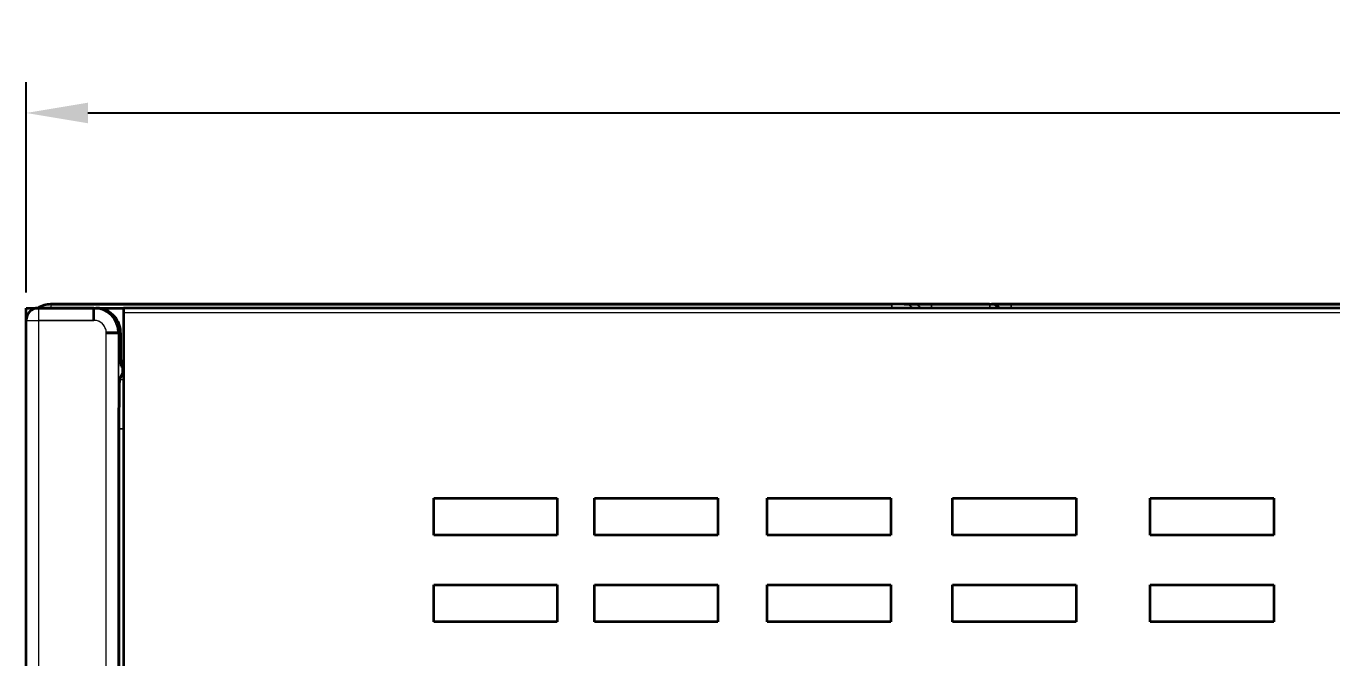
# Model space of a CAD drawing. Extents: x -45 to 645, y -160 to 467.
# Drawn here: x 291.1 to 344, y 223.1 to 248.7 of the extents above; entities that cross this region are included whole.
import ezdxf

# ---------------------------------------------------------------- set-up
doc = ezdxf.new("R2010")
doc.units = 0
doc.layers.add('layer 1', color=7, linetype='Continuous')
doc.dimstyles.get("Standard").update_dxf_attribs({"dimtxt": 0.18, "dimasz": 0.18, "dimexe": 0.18, "dimexo": 0.0625, "dimgap": 0.09, "dimtad": 0, "dimtih": 1, "dimtoh": 1, "dimdec": 4, "dimzin": 0, "dimdsep": 46, "dimtxsty": 'Standard', "dimcen": 0.09, "dimadec": 0, "dimazin": 0, "dimtfac": 1, "dimtdec": 4, "dimtofl": 0, "dimtmove": 0, "dimatfit": 3, "dimfxl": 1, "dimtolj": 1, "dimtzin": 0, "dimarcsym": 0})

# ---------------------------------------------------------------- blocks, each defined once
blk = doc.blocks.new('*D3')
at = {"color": 0, "lineweight": -2, "transparency": 16777216}
for p, q in [((291.132, 237.887), (291.132, 246.407)), ((454.732, 237.687), (454.732, 246.407)), ((293.632, 245.157), (452.232, 245.157))]:
    blk.add_line(p, q, dxfattribs=at)
at = {"color": 0, "transparency": 16777216}
for points in [[(293.632, 245.574), (293.632, 244.741), (291.132, 245.157)], [(452.232, 245.574), (452.232, 244.741), (454.732, 245.157)]]:
    blk.add_solid(points, dxfattribs=at)
at = {"layer": 'Defpoints', "color": 0, "transparency": 16777216}
for p in [(454.732, 245.157), (291.132, 237.262), (454.732, 237.062)]:
    blk.add_point(p, dxfattribs=at)
at = {"color": 0, "transparency": 16777216, "insert": (372.932, 247.032), "char_height": 2.5, "attachment_point": 5}
blk.add_mtext('163.6', dxfattribs=at)
blk = doc.blocks.new('*D8')
at = {"color": 0, "lineweight": -2, "transparency": 16777216}
for p, q in [((291.132, 237.887), (291.132, 246.407)), ((454.732, 237.687), (454.732, 246.407)), ((293.632, 245.157), (452.232, 245.157))]:
    blk.add_line(p, q, dxfattribs=at)
at = {"color": 0, "transparency": 16777216}
for points in [[(293.632, 245.574), (293.632, 244.741), (291.132, 245.157)], [(452.232, 245.574), (452.232, 244.741), (454.732, 245.157)]]:
    blk.add_solid(points, dxfattribs=at)
at = {"layer": 'Defpoints', "color": 0, "transparency": 16777216}
for p in [(454.732, 245.157), (291.132, 237.262), (454.732, 237.062)]:
    blk.add_point(p, dxfattribs=at)
at = {"color": 0, "transparency": 16777216, "insert": (372.932, 247.032), "char_height": 2.5, "attachment_point": 5}
blk.add_mtext('163.6', dxfattribs=at)

msp = doc.modelspace()

# ---------------------------------------------------------------- linework, layer by layer
at = {"color": 7, "lineweight": 13, "ltscale": 0.003743}
for p, q in [((292.132, 237.412), (292.132, 237.263)), ((292.132, 237.412), (292.132, 237.263)), ((292.132, 237.412), (292.132, 237.263)), ((292.132, 237.412), (292.132, 237.263)), ((326.167, 237.412), (326.167, 237.263)), ((326.167, 237.263), (326.167, 237.412)), ((326.167, 237.412), (326.167, 237.263)), ((326.167, 237.263), (326.167, 237.412)), ((331.007, 237.412), (331.007, 237.263)), ((331.007, 237.412), (331.007, 237.263))]:
    msp.add_line(p, q, dxfattribs=at)
at = {"color": 7, "lineweight": 35}
for p, q in [((326.167, 237.412), (292.132, 237.412)), ((292.132, 237.412), (326.167, 237.412)), ((326.167, 237.412), (292.132, 237.412)), ((292.132, 237.412), (326.167, 237.412)), ((403.588, 237.412), (331.007, 237.412)), ((331.007, 237.412), (403.588, 237.412)), ((403.588, 237.412), (331.007, 237.412)), ((331.007, 237.412), (403.588, 237.412)), ((295.071, 237.062), (295.071, 205.062)), ((295.071, 237.062), (295.071, 205.062)), ((295.071, 237.062), (295.071, 205.062)), ((295.071, 237.062), (295.071, 205.062)), ((450.632, 237.262), (295.073, 237.262)), ((450.632, 237.262), (295.073, 237.262)), ((450.632, 237.262), (295.073, 237.262)), ((450.632, 237.262), (295.073, 237.262)), ((291.132, 168.806), (291.132, 236.762)), ((291.132, 168.806), (291.132, 236.762)), ((291.132, 168.806), (291.132, 236.762)), ((291.132, 168.806), (291.132, 236.762)), ((294.89, 168.651), (294.89, 225.463)), ((294.89, 225.463), (294.89, 168.651)), ((294.89, 168.651), (294.89, 225.463)), ((294.89, 225.463), (294.89, 168.651))]:
    msp.add_line(p, q, dxfattribs=at)
at = {"color": 7, "lineweight": 35, "ltscale": 0.012494}
msp.add_line((326.667, 237.412), (326.167, 237.412), dxfattribs=at)
msp.add_line((326.667, 237.412), (326.167, 237.412), dxfattribs=at)
msp.add_line((326.667, 237.412), (326.167, 237.412), dxfattribs=at)
msp.add_line((326.667, 237.412), (326.167, 237.412), dxfattribs=at)
at = {"color": 7, "lineweight": 35, "ltscale": 0.008361}
for p, q in [((327.002, 237.412), (326.667, 237.412)), ((326.667, 237.412), (327.002, 237.412)), ((327.002, 237.412), (326.667, 237.412)), ((326.667, 237.412), (327.002, 237.412))]:
    msp.add_line(p, q, dxfattribs=at)
at = {"color": 7, "lineweight": 35, "ltscale": 0.019292}
for p, q in [((327.773, 237.412), (327.002, 237.412)), ((327.002, 237.412), (327.773, 237.412)), ((327.773, 237.412), (327.002, 237.412)), ((327.002, 237.412), (327.773, 237.412))]:
    msp.add_line(p, q, dxfattribs=at)
at = {"color": 7, "lineweight": 35, "ltscale": 0.058886}
for p, q in [((330.129, 237.412), (327.773, 237.412)), ((327.773, 237.412), (330.129, 237.412)), ((330.129, 237.412), (327.773, 237.412)), ((327.773, 237.412), (330.129, 237.412))]:
    msp.add_line(p, q, dxfattribs=at)
at = {"color": 7, "lineweight": 35, "ltscale": 0.001959}
msp.add_line((330.129, 237.412), (330.207, 237.412), dxfattribs=at)
msp.add_line((330.129, 237.412), (330.207, 237.412), dxfattribs=at)
msp.add_line((330.129, 237.412), (330.207, 237.412), dxfattribs=at)
msp.add_line((330.129, 237.412), (330.207, 237.412), dxfattribs=at)
at = {"color": 7, "lineweight": 35, "ltscale": 0.019988}
for p, q in [((331.007, 237.412), (330.207, 237.412)), ((330.207, 237.412), (331.007, 237.412)), ((331.007, 237.412), (330.207, 237.412)), ((330.207, 237.412), (331.007, 237.412))]:
    msp.add_line(p, q, dxfattribs=at)
at = {"color": 7, "lineweight": 13, "ltscale": 0.003742}
msp.add_line((331.007, 237.263), (331.007, 237.412), dxfattribs=at)
msp.add_line((331.007, 237.263), (331.007, 237.412), dxfattribs=at)
at = {"color": 7, "lineweight": 35, "ltscale": 0.0075}
msp.add_line((291.132, 237.262), (291.432, 237.262), dxfattribs=at)
msp.add_line((291.132, 237.262), (291.432, 237.262), dxfattribs=at)
msp.add_line((291.132, 237.262), (291.432, 237.262), dxfattribs=at)
msp.add_line((291.132, 237.262), (291.432, 237.262), dxfattribs=at)
at = {"color": 7, "lineweight": 35, "ltscale": 0.012436}
msp.add_line((291.132, 236.765), (291.132, 237.262), dxfattribs=at)
msp.add_line((291.132, 236.765), (291.132, 237.262), dxfattribs=at)
msp.add_line((291.132, 236.765), (291.132, 237.262), dxfattribs=at)
msp.add_line((291.132, 236.765), (291.132, 237.262), dxfattribs=at)
at = {"color": 7, "lineweight": 35, "ltscale": 0.004935}
msp.add_line((291.432, 237.262), (291.629, 237.262), dxfattribs=at)
msp.add_line((291.432, 237.262), (291.629, 237.262), dxfattribs=at)
msp.add_line((291.432, 237.262), (291.629, 237.262), dxfattribs=at)
msp.add_line((291.432, 237.262), (291.629, 237.262), dxfattribs=at)
at = {"color": 7, "lineweight": 13, "ltscale": 0.001044}
msp.add_line((291.432, 237.262), (291.432, 237.221), dxfattribs=at)
msp.add_line((291.432, 237.262), (291.432, 237.221), dxfattribs=at)
msp.add_line((291.432, 237.262), (291.432, 237.221), dxfattribs=at)
msp.add_line((291.432, 237.262), (291.432, 237.221), dxfattribs=at)
at = {"color": 7, "lineweight": 35, "ltscale": 0.056087}
for p, q in [((293.875, 237.262), (291.632, 237.262)), ((291.632, 237.262), (293.875, 237.262)), ((293.875, 237.262), (291.632, 237.262)), ((291.632, 237.262), (293.875, 237.262))]:
    msp.add_line(p, q, dxfattribs=at)
at = {"color": 7, "lineweight": 13, "ltscale": 0.0125}
for p in [(291.632, 237.262), (291.632, 237.262), (291.632, 237.262), (291.632, 237.262), (291.132, 236.762), (291.132, 236.762), (291.132, 236.762), (291.132, 236.762)]:
    msp.add_line(p, (291.632, 236.762), dxfattribs=at)
at = {"color": 7, "lineweight": 35, "ltscale": 0.00188}
msp.add_line((293.875, 237.262), (293.95, 237.262), dxfattribs=at)
msp.add_line((293.875, 237.262), (293.95, 237.262), dxfattribs=at)
msp.add_line((293.875, 237.262), (293.95, 237.262), dxfattribs=at)
msp.add_line((293.875, 237.262), (293.95, 237.262), dxfattribs=at)
at = {"color": 7, "lineweight": 35, "ltscale": 0.0125}
msp.add_line((293.875, 236.762), (293.875, 237.262), dxfattribs=at)
msp.add_line((293.875, 236.762), (293.875, 237.262), dxfattribs=at)
msp.add_line((293.875, 236.762), (293.875, 237.262), dxfattribs=at)
msp.add_line((293.875, 236.762), (293.875, 237.262), dxfattribs=at)
at = {"color": 7, "lineweight": 35, "ltscale": 0.028031}
msp.add_line((293.951, 237.262), (295.073, 237.262), dxfattribs=at)
msp.add_line((293.951, 237.262), (295.073, 237.262), dxfattribs=at)
msp.add_line((293.951, 237.262), (295.073, 237.262), dxfattribs=at)
msp.add_line((293.951, 237.262), (295.073, 237.262), dxfattribs=at)
at = {"color": 7, "lineweight": 35, "ltscale": 0.005001}
msp.add_line((295.073, 237.262), (295.071, 237.062), dxfattribs=at)
msp.add_line((295.073, 237.262), (295.071, 237.062), dxfattribs=at)
msp.add_line((295.073, 237.262), (295.071, 237.062), dxfattribs=at)
msp.add_line((295.073, 237.262), (295.071, 237.062), dxfattribs=at)
at = {"color": 7, "lineweight": 13}
for p, q in [((450.632, 237.062), (295.071, 237.062)), ((450.632, 237.062), (295.071, 237.062)), ((450.632, 237.062), (295.071, 237.062)), ((450.632, 237.062), (295.071, 237.062)), ((291.632, 236.762), (291.632, 168.806)), ((291.632, 236.762), (291.632, 168.806)), ((291.632, 236.762), (291.632, 168.806)), ((291.632, 236.762), (291.632, 168.806)), ((294.375, 168.711), (294.375, 236.262)), ((294.375, 168.711), (294.375, 236.262)), ((294.375, 168.711), (294.375, 236.262)), ((294.375, 168.711), (294.375, 236.262)), ((294.875, 168.711), (294.875, 236.262)), ((294.875, 236.262), (294.875, 168.711)), ((294.875, 168.711), (294.875, 236.262)), ((294.875, 236.262), (294.875, 168.711))]:
    msp.add_line(p, q, dxfattribs=at)
at = {"color": 7, "lineweight": 13, "ltscale": 0.056087}
for p, q in [((291.632, 236.762), (293.875, 236.762)), ((293.875, 236.762), (291.632, 236.762)), ((291.632, 236.762), (293.875, 236.762)), ((293.875, 236.762), (291.632, 236.762))]:
    msp.add_line(p, q, dxfattribs=at)
at = {"color": 7, "lineweight": 35, "ltscale": 0.012499}
for p, q in [((294.375, 236.262), (294.875, 236.262)), ((294.875, 236.262), (294.375, 236.262)), ((294.375, 236.262), (294.875, 236.262)), ((294.875, 236.262), (294.375, 236.262))]:
    msp.add_line(p, q, dxfattribs=at)
at = {"color": 7, "lineweight": 13, "ltscale": 0.001996}
for p, q in [((294.875, 236.262), (294.955, 236.262)), ((294.955, 236.262), (294.875, 236.262)), ((294.875, 236.262), (294.955, 236.262)), ((294.955, 236.262), (294.875, 236.262))]:
    msp.add_line(p, q, dxfattribs=at)
at = {"color": 7, "lineweight": 35, "ltscale": 0.021256}
for p, q in [((294.955, 235.412), (294.955, 236.262)), ((294.955, 236.262), (294.955, 235.412)), ((294.955, 235.412), (294.955, 236.262)), ((294.955, 236.262), (294.955, 235.412))]:
    msp.add_line(p, q, dxfattribs=at)
at = {"color": 7, "lineweight": 35, "ltscale": 0.002876}
msp.add_line((295.071, 235.108), (294.956, 235.109), dxfattribs=at)
msp.add_line((295.071, 235.108), (294.956, 235.109), dxfattribs=at)
msp.add_line((295.071, 235.108), (294.956, 235.109), dxfattribs=at)
msp.add_line((295.071, 235.108), (294.956, 235.109), dxfattribs=at)
at = {"color": 7, "lineweight": 35, "ltscale": 0.002042}
msp.add_line((294.959, 234.912), (295.041, 234.912), dxfattribs=at)
msp.add_line((294.959, 234.912), (295.041, 234.912), dxfattribs=at)
msp.add_line((294.959, 234.912), (295.041, 234.912), dxfattribs=at)
msp.add_line((294.959, 234.912), (295.041, 234.912), dxfattribs=at)
at = {"color": 7, "lineweight": 35, "ltscale": 0.007472}
for p, q in [((295.041, 234.638), (294.907, 234.37)), ((294.907, 234.37), (295.041, 234.638)), ((295.041, 234.638), (294.907, 234.37)), ((294.907, 234.37), (295.041, 234.638))]:
    msp.add_line(p, q, dxfattribs=at)
at = {"color": 7, "lineweight": 13, "ltscale": 0.004094}
msp.add_line((294.907, 234.37), (295.071, 234.37), dxfattribs=at)
msp.add_line((294.907, 234.37), (295.071, 234.37), dxfattribs=at)
msp.add_line((294.907, 234.37), (295.071, 234.37), dxfattribs=at)
msp.add_line((294.907, 234.37), (295.071, 234.37), dxfattribs=at)
at = {"color": 7, "lineweight": 13, "ltscale": 0.000745}
msp.add_line((295.071, 234.637), (295.041, 234.638), dxfattribs=at)
msp.add_line((295.071, 234.637), (295.041, 234.638), dxfattribs=at)
at = {"color": 7, "lineweight": 13, "ltscale": 0.000745404}
msp.add_line((295.071, 234.637), (295.041, 234.638), dxfattribs=at)
msp.add_line((295.071, 234.637), (295.041, 234.638), dxfattribs=at)
at = {"color": 7, "lineweight": 35, "ltscale": 0.172706}
for p, q in [((294.89, 225.463), (294.89, 232.371)), ((294.89, 232.371), (294.89, 225.463)), ((294.89, 225.463), (294.89, 232.371)), ((294.89, 232.371), (294.89, 225.463))]:
    msp.add_line(p, q, dxfattribs=at)
at = {"color": 7, "lineweight": 13, "ltscale": 0.004523}
for p, q in [((294.89, 232.371), (295.071, 232.37)), ((295.071, 232.37), (294.89, 232.371)), ((294.89, 232.371), (295.071, 232.37)), ((295.071, 232.37), (294.89, 232.371))]:
    msp.add_line(p, q, dxfattribs=at)
at = {"color": 7, "lineweight": 35, "ltscale": 0.0375}
for p, q in [((307.632, 228.062), (307.632, 229.562)), ((307.632, 228.062), (307.632, 229.562)), ((307.632, 228.062), (307.632, 229.562)), ((307.632, 228.062), (307.632, 229.562)), ((312.632, 229.562), (312.632, 228.062)), ((312.632, 229.562), (312.632, 228.062)), ((312.632, 229.562), (312.632, 228.062)), ((312.632, 229.562), (312.632, 228.062)), ((314.132, 228.062), (314.132, 229.562)), ((314.132, 228.062), (314.132, 229.562)), ((314.132, 228.062), (314.132, 229.562)), ((314.132, 228.062), (314.132, 229.562)), ((319.132, 229.562), (319.132, 228.062)), ((319.132, 229.562), (319.132, 228.062)), ((319.132, 229.562), (319.132, 228.062)), ((319.132, 229.562), (319.132, 228.062)), ((321.132, 228.062), (321.132, 229.562)), ((321.132, 228.062), (321.132, 229.562)), ((321.132, 228.062), (321.132, 229.562)), ((321.132, 228.062), (321.132, 229.562)), ((326.132, 229.562), (326.132, 228.062)), ((326.132, 229.562), (326.132, 228.062)), ((326.132, 229.562), (326.132, 228.062)), ((326.132, 229.562), (326.132, 228.062)), ((328.632, 228.062), (328.632, 229.562)), ((328.632, 228.062), (328.632, 229.562)), ((328.632, 228.062), (328.632, 229.562)), ((328.632, 228.062), (328.632, 229.562)), ((333.632, 229.562), (333.632, 228.062)), ((333.632, 229.562), (333.632, 228.062)), ((333.632, 229.562), (333.632, 228.062)), ((333.632, 229.562), (333.632, 228.062)), ((336.632, 228.062), (336.632, 229.562)), ((336.632, 228.062), (336.632, 229.562)), ((336.632, 228.062), (336.632, 229.562)), ((336.632, 228.062), (336.632, 229.562)), ((341.632, 229.562), (341.632, 228.062)), ((341.632, 229.562), (341.632, 228.062)), ((341.632, 229.562), (341.632, 228.062)), ((341.632, 229.562), (341.632, 228.062)), ((307.632, 224.562), (307.632, 226.062)), ((307.632, 224.562), (307.632, 226.062)), ((307.632, 224.562), (307.632, 226.062)), ((307.632, 224.562), (307.632, 226.062)), ((312.632, 226.062), (312.632, 224.562)), ((312.632, 226.062), (312.632, 224.562)), ((312.632, 226.062), (312.632, 224.562)), ((312.632, 226.062), (312.632, 224.562)), ((314.132, 224.562), (314.132, 226.062)), ((314.132, 224.562), (314.132, 226.062)), ((314.132, 224.562), (314.132, 226.062)), ((314.132, 224.562), (314.132, 226.062)), ((319.132, 226.062), (319.132, 224.562)), ((319.132, 226.062), (319.132, 224.562)), ((319.132, 226.062), (319.132, 224.562)), ((319.132, 226.062), (319.132, 224.562)), ((321.132, 224.562), (321.132, 226.062)), ((321.132, 224.562), (321.132, 226.062)), ((321.132, 224.562), (321.132, 226.062)), ((321.132, 224.562), (321.132, 226.062)), ((326.132, 226.062), (326.132, 224.562)), ((326.132, 226.062), (326.132, 224.562)), ((326.132, 226.062), (326.132, 224.562)), ((326.132, 226.062), (326.132, 224.562)), ((328.632, 224.562), (328.632, 226.062)), ((328.632, 224.562), (328.632, 226.062)), ((328.632, 224.562), (328.632, 226.062)), ((328.632, 224.562), (328.632, 226.062)), ((333.632, 226.062), (333.632, 224.562)), ((333.632, 226.062), (333.632, 224.562)), ((333.632, 226.062), (333.632, 224.562)), ((333.632, 226.062), (333.632, 224.562)), ((336.632, 224.562), (336.632, 226.062)), ((336.632, 224.562), (336.632, 226.062)), ((336.632, 224.562), (336.632, 226.062)), ((336.632, 224.562), (336.632, 226.062)), ((341.632, 226.062), (341.632, 224.562)), ((341.632, 226.062), (341.632, 224.562)), ((341.632, 226.062), (341.632, 224.562)), ((341.632, 226.062), (341.632, 224.562))]:
    msp.add_line(p, q, dxfattribs=at)
at = {"color": 7, "lineweight": 35, "ltscale": 0.125}
for p, q in [((307.632, 229.562), (312.632, 229.562)), ((307.632, 229.562), (312.632, 229.562)), ((307.632, 229.562), (312.632, 229.562)), ((307.632, 229.562), (312.632, 229.562)), ((314.132, 229.562), (319.132, 229.562)), ((314.132, 229.562), (319.132, 229.562)), ((314.132, 229.562), (319.132, 229.562)), ((314.132, 229.562), (319.132, 229.562)), ((321.132, 229.562), (326.132, 229.562)), ((321.132, 229.562), (326.132, 229.562)), ((321.132, 229.562), (326.132, 229.562)), ((321.132, 229.562), (326.132, 229.562)), ((328.632, 229.562), (333.632, 229.562)), ((328.632, 229.562), (333.632, 229.562)), ((328.632, 229.562), (333.632, 229.562)), ((328.632, 229.562), (333.632, 229.562)), ((336.632, 229.562), (341.632, 229.562)), ((336.632, 229.562), (341.632, 229.562)), ((336.632, 229.562), (341.632, 229.562)), ((336.632, 229.562), (341.632, 229.562)), ((312.632, 228.062), (307.632, 228.062)), ((312.632, 228.062), (307.632, 228.062)), ((312.632, 228.062), (307.632, 228.062)), ((312.632, 228.062), (307.632, 228.062)), ((319.132, 228.062), (314.132, 228.062)), ((319.132, 228.062), (314.132, 228.062)), ((319.132, 228.062), (314.132, 228.062)), ((319.132, 228.062), (314.132, 228.062)), ((326.132, 228.062), (321.132, 228.062)), ((326.132, 228.062), (321.132, 228.062)), ((326.132, 228.062), (321.132, 228.062)), ((326.132, 228.062), (321.132, 228.062)), ((333.632, 228.062), (328.632, 228.062)), ((333.632, 228.062), (328.632, 228.062)), ((333.632, 228.062), (328.632, 228.062)), ((333.632, 228.062), (328.632, 228.062)), ((341.632, 228.062), (336.632, 228.062)), ((341.632, 228.062), (336.632, 228.062)), ((341.632, 228.062), (336.632, 228.062)), ((341.632, 228.062), (336.632, 228.062)), ((307.632, 226.062), (312.632, 226.062)), ((307.632, 226.062), (312.632, 226.062)), ((307.632, 226.062), (312.632, 226.062)), ((307.632, 226.062), (312.632, 226.062)), ((314.132, 226.062), (319.132, 226.062)), ((314.132, 226.062), (319.132, 226.062)), ((314.132, 226.062), (319.132, 226.062)), ((314.132, 226.062), (319.132, 226.062)), ((321.132, 226.062), (326.132, 226.062)), ((321.132, 226.062), (326.132, 226.062)), ((321.132, 226.062), (326.132, 226.062)), ((321.132, 226.062), (326.132, 226.062)), ((328.632, 226.062), (333.632, 226.062)), ((328.632, 226.062), (333.632, 226.062)), ((328.632, 226.062), (333.632, 226.062)), ((328.632, 226.062), (333.632, 226.062)), ((336.632, 226.062), (341.632, 226.062)), ((336.632, 226.062), (341.632, 226.062)), ((336.632, 226.062), (341.632, 226.062)), ((336.632, 226.062), (341.632, 226.062)), ((312.632, 224.562), (307.632, 224.562)), ((312.632, 224.562), (307.632, 224.562)), ((312.632, 224.562), (307.632, 224.562)), ((312.632, 224.562), (307.632, 224.562)), ((319.132, 224.562), (314.132, 224.562)), ((319.132, 224.562), (314.132, 224.562)), ((319.132, 224.562), (314.132, 224.562)), ((319.132, 224.562), (314.132, 224.562)), ((326.132, 224.562), (321.132, 224.562)), ((326.132, 224.562), (321.132, 224.562)), ((326.132, 224.562), (321.132, 224.562)), ((326.132, 224.562), (321.132, 224.562)), ((333.632, 224.562), (328.632, 224.562)), ((333.632, 224.562), (328.632, 224.562)), ((333.632, 224.562), (328.632, 224.562)), ((333.632, 224.562), (328.632, 224.562)), ((341.632, 224.562), (336.632, 224.562)), ((341.632, 224.562), (336.632, 224.562)), ((341.632, 224.562), (336.632, 224.562)), ((341.632, 224.562), (336.632, 224.562))]:
    msp.add_line(p, q, dxfattribs=at)
at = {"color": 7, "lineweight": 13}
for points in [[(327.773, 237.412), (327.774, 237.412), (327.775, 237.411), (327.776, 237.406), (327.781, 237.357), (327.786, 237.263)], [(327.773, 237.412), (327.774, 237.412), (327.775, 237.411), (327.776, 237.406), (327.781, 237.357), (327.786, 237.263)], [(330.129, 237.412), (330.13, 237.412), (330.13, 237.411), (330.131, 237.407), (330.136, 237.363), (330.141, 237.263)], [(330.129, 237.412), (330.13, 237.412), (330.13, 237.411), (330.131, 237.407), (330.136, 237.363), (330.141, 237.263)]]:
    msp.add_lwpolyline(points, dxfattribs=at)
at = {"color": 7, "lineweight": 35}
for points in [[(294.907, 234.37), (294.907, 234.369), (294.906, 234.365), (294.898, 234.093), (294.89, 232.371)], [(294.89, 232.371), (294.898, 234.087), (294.906, 234.364), (294.907, 234.37)], [(294.907, 234.37), (294.907, 234.369), (294.906, 234.365), (294.898, 234.093), (294.89, 232.371)], [(294.89, 232.371), (294.898, 234.087), (294.906, 234.364), (294.907, 234.37)]]:
    msp.add_lwpolyline(points, dxfattribs=at)
for centre, radius, start, end in [((292.132, 236.412), 1, 90, 121.8553), ((292.132, 236.412), 1, 90, 121.8553), ((292.132, 236.412), 1, 90, 121.7875), ((292.132, 236.412), 1, 90, 121.7875), ((291.632, 236.762), 0.5, 90, 180), ((291.632, 236.762), 0.5, 90, 180), ((291.632, 236.762), 0.5, 90, 180), ((291.632, 236.762), 0.5, 90, 180), ((293.875, 236.262), 1, 0, 90), ((293.875, 236.262), 1, 0.0007, 89.9991), ((293.875, 236.262), 1, 0, 90), ((293.875, 236.262), 1, 0.0007, 89.9991), ((293.952, 236.257), 1.005, 30.1844, 90.1192), ((293.952, 236.257), 1.005, 30.1839, 90.1197), ((293.952, 236.257), 1.005, 30.1844, 90.1192), ((293.952, 236.257), 1.005, 30.1839, 90.1197), ((293.947, 236.26), 1.008, 0.1298, 29.878), ((293.955, 236.262), 1, 0.0011, 30.0067), ((293.947, 236.26), 1.008, 0.1298, 29.878), ((293.955, 236.262), 1, 0.0011, 30.0067), ((311.475, 235.268), 16.52, 179.4999, 181.2334), ((311.466, 235.268), 16.511, 179.4995, 181.2339), ((311.475, 235.268), 16.52, 179.4999, 181.2333), ((311.466, 235.268), 16.511, 179.4995, 181.2339), ((290.694, 235.072), 4.35, 357.9045, 0.4814), ((290.733, 235.071), 4.312, 357.8959, 0.4959), ((290.694, 235.072), 4.35, 357.9045, 0.4814), ((290.733, 235.071), 4.312, 357.8959, 0.4959), ((279.308, 234.98), 15.738, 358.7518, 0.4646), ((279.316, 234.98), 15.73, 358.7512, 0.4652), ((279.308, 234.98), 15.738, 358.7518, 0.4646), ((279.316, 234.98), 15.73, 358.7512, 0.4652)]:
    msp.add_arc(centre, radius, start, end, dxfattribs=at)
at = {"color": 7, "lineweight": 13}
for centre, radius, start, end in [((326.667, 236.913), 0.5, 44.4074, 89.9971), ((326.667, 236.913), 0.5, 44.4074, 89.9971), ((327.002, 236.913), 0.5, 44.4086, 89.9971), ((327.002, 236.913), 0.5, 44.4086, 89.9971), ((330.129, 236.913), 0.5, 44.4062, 89.9965), ((330.129, 236.913), 0.5, 44.4062, 89.9965), ((330.207, 236.913), 0.5, 44.4046, 89.9965), ((330.207, 236.913), 0.5, 44.4046, 89.9965), ((293.873, 236.26), 0.503, 0.2455, 89.7563), ((293.873, 236.26), 0.503, 0.2455, 89.7563), ((293.875, 236.262), 0.5, 22.1845, 89.9632), ((293.875, 236.262), 0.5, 22.1845, 89.9632), ((293.874, 236.262), 0.501, 0.0263, 22.1572), ((293.874, 236.262), 0.501, 0.0263, 22.1572)]:
    msp.add_arc(centre, radius, start, end, dxfattribs=at)
for centre, major_axis, ratio, start_param, end_param in [((326.667, 236.912), (0, -0.5), 0.999507, 2.346206, 3.141593), ((326.667, 236.912), (0, -0.5), 0.999507, 2.346206, 3.141593), ((327.002, 236.912), (0, 0.5), 0.999507, 5.48782, 6.283185), ((327.002, 236.912), (0, 0.5), 0.999507, 5.48782, 6.283185), ((327.773, 236.912), (0, -0.5), 0.034899, 2.347026, 3.141593), ((327.773, 236.912), (0, -0.5), 0.034899, 2.347026, 3.141593), ((330.129, 236.912), (0, 0.5), 0.034899, 5.488608, 6.283185), ((330.129, 236.912), (0, 0.5), 0.999391, 5.487821, 6.283185), ((330.129, 236.912), (0, 0.5), 0.034899, 5.488608, 6.283185), ((330.129, 236.912), (0, 0.5), 0.999391, 5.487821, 6.283185), ((330.207, 236.912), (0, -0.5), 0.999391, 2.346233, 3.141593), ((330.207, 236.912), (0, -0.5), 0.999391, 2.346233, 3.141593)]:
    msp.add_ellipse(centre, major_axis=major_axis, ratio=ratio, start_param=start_param, end_param=end_param, dxfattribs=at)
at = {"layer": 'layer 1', "color": 7, "lineweight": 9, "true_color": 0xffffff}
for points in [[(291.602, 237.26), (291.764, 237.362), (292.036, 237.412), (292.132, 237.412)], [(292.132, 237.412), (294.275, 237.412), (297.49, 237.412), (298.562, 237.412)], [(326.167, 237.412), (316.966, 237.412), (303.163, 237.412), (298.562, 237.412)], [(326.167, 237.412), (326.312, 237.412), (326.53, 237.412), (326.602, 237.412)], [(326.602, 237.412), (326.624, 237.412), (326.656, 237.412), (326.667, 237.412)], [(326.667, 237.412), (326.779, 237.412), (326.946, 237.412), (327.002, 237.412)], [(327.004, 237.412), (327.003, 237.412), (327.002, 237.412), (327.002, 237.412)], [(327.004, 237.412), (327.006, 237.412), (327.008, 237.412), (327.009, 237.412)], [(327.013, 237.412), (327.011, 237.412), (327.01, 237.412), (327.009, 237.412)], [(327.013, 237.412), (327.018, 237.412), (327.026, 237.412), (327.028, 237.412)], [(327.05, 237.412), (327.043, 237.412), (327.032, 237.412), (327.028, 237.412)], [(327.05, 237.412), (327.054, 237.412), (327.06, 237.412), (327.062, 237.412)], [(327.078, 237.412), (327.073, 237.412), (327.065, 237.412), (327.062, 237.412)], [(327.078, 237.412), (327.113, 237.412), (327.164, 237.412), (327.182, 237.412)], [(327.198, 237.412), (327.192, 237.412), (327.184, 237.412), (327.182, 237.412)], [(327.198, 237.412), (327.21, 237.412), (327.228, 237.412), (327.234, 237.412)], [(327.275, 237.412), (327.262, 237.412), (327.241, 237.412), (327.234, 237.412)], [(327.275, 237.412), (327.324, 237.412), (327.398, 237.412), (327.422, 237.412)], [(327.458, 237.412), (327.446, 237.412), (327.428, 237.412), (327.422, 237.412)], [(327.458, 237.412), (327.469, 237.412), (327.486, 237.412), (327.492, 237.412)], [(327.533, 237.412), (327.519, 237.412), (327.499, 237.412), (327.492, 237.412)], [(327.533, 237.412), (327.543, 237.412), (327.557, 237.412), (327.562, 237.412)], [(327.612, 237.412), (327.595, 237.412), (327.571, 237.412), (327.562, 237.412)], [(327.612, 237.412), (327.628, 237.412), (327.652, 237.412), (327.66, 237.412)], [(327.692, 237.412), (327.681, 237.412), (327.666, 237.412), (327.66, 237.412)], [(327.692, 237.412), (327.719, 237.412), (327.76, 237.412), (327.773, 237.412)], [(327.773, 237.412), (328.166, 237.412), (328.755, 237.412), (328.951, 237.412)], [(330.129, 237.412), (329.736, 237.412), (329.147, 237.412), (328.951, 237.412)], [(330.129, 237.412), (330.155, 237.412), (330.194, 237.412), (330.207, 237.412)], [(330.207, 237.412), (330.21, 237.412), (330.214, 237.412), (330.215, 237.412)], [(330.218, 237.412), (330.217, 237.412), (330.216, 237.412), (330.215, 237.412)], [(330.218, 237.412), (330.236, 237.412), (330.263, 237.412), (330.272, 237.412)], [(330.285, 237.412), (330.281, 237.412), (330.274, 237.412), (330.272, 237.412)], [(330.285, 237.412), (330.292, 237.412), (330.303, 237.412), (330.306, 237.412)], [(330.339, 237.412), (330.328, 237.412), (330.312, 237.412), (330.306, 237.412)], [(330.339, 237.412), (330.358, 237.412), (330.388, 237.412), (330.397, 237.412)], [(330.405, 237.412), (330.402, 237.412), (330.399, 237.412), (330.397, 237.412)], [(330.405, 237.412), (330.421, 237.412), (330.445, 237.412), (330.453, 237.412)], [(330.483, 237.412), (330.473, 237.412), (330.458, 237.412), (330.453, 237.412)], [(330.483, 237.412), (330.493, 237.412), (330.508, 237.412), (330.514, 237.412)], [(330.57, 237.412), (330.551, 237.412), (330.523, 237.412), (330.514, 237.412)], [(330.57, 237.412), (330.596, 237.412), (330.635, 237.412), (330.648, 237.412)], [(330.666, 237.412), (330.66, 237.412), (330.651, 237.412), (330.648, 237.412)], [(330.666, 237.412), (330.684, 237.412), (330.711, 237.412), (330.719, 237.412)], [(330.747, 237.412), (330.738, 237.412), (330.724, 237.412), (330.719, 237.412)], [(330.747, 237.412), (330.762, 237.412), (330.785, 237.412), (330.792, 237.412)], [(330.832, 237.412), (330.819, 237.412), (330.799, 237.412), (330.792, 237.412)], [(330.832, 237.412), (330.89, 237.412), (330.978, 237.412), (331.007, 237.412)], [(403.588, 237.412), (379.394, 237.412), (343.104, 237.412), (331.007, 237.412)], [(291.132, 236.762), (291.132, 236.929), (291.132, 237.179), (291.132, 237.262)], [(291.132, 236.762), (291.132, 236.793), (291.137, 236.838), (291.14, 236.853)], [(291.135, 237.262), (291.234, 237.262), (291.382, 237.262), (291.432, 237.262)], [(291.14, 236.853), (291.19, 237.126), (291.493, 237.262), (291.632, 237.262)], [(291.432, 237.262), (291.488, 237.262), (291.574, 237.262), (291.602, 237.262)], [(293.975, 237.262), (293.975, 237.262), (291.632, 237.262), (291.632, 237.262)], [(293.975, 237.262), (294.341, 237.262), (294.89, 237.262), (295.073, 237.262)], [(294.821, 236.762), (294.633, 237.089), (294.163, 237.259), (293.975, 237.262)], [(295.071, 237.062), (295.071, 237.129), (295.07, 237.196), (295.073, 237.262)], [(295.071, 205.062), (295.071, 215.729), (295.071, 231.729), (295.071, 237.062)], [(450.631, 237.262), (398.778, 237.262), (320.999, 237.262), (295.073, 237.262)], [(291.132, 168.806), (291.132, 191.458), (291.132, 225.436), (291.132, 236.762)], [(294.955, 236.262), (294.955, 236.441), (294.866, 236.685), (294.821, 236.762)], [(294.955, 235.412), (294.955, 235.695), (294.955, 236.121), (294.955, 236.262)], [(294.959, 234.912), (294.954, 235.079), (294.956, 235.245), (294.955, 235.412)], [(295.071, 235.108), (295.033, 235.108), (294.975, 235.108), (294.956, 235.108)], [(295.041, 234.912), (295.014, 234.912), (294.973, 234.912), (294.959, 234.912)], [(294.907, 234.37), (294.952, 234.459), (295.019, 234.593), (295.041, 234.637)], [(294.89, 232.371), (294.89, 230.068), (294.89, 226.614), (294.89, 225.462)], [(307.632, 228.062), (307.632, 228.562), (307.632, 229.312), (307.632, 229.562)], [(307.632, 229.562), (309.298, 229.562), (311.798, 229.562), (312.632, 229.562)], [(312.632, 229.562), (312.632, 229.062), (312.632, 228.312), (312.632, 228.062)], [(314.132, 228.062), (314.132, 228.562), (314.132, 229.312), (314.132, 229.562)], [(314.132, 229.562), (315.798, 229.562), (318.298, 229.562), (319.132, 229.562)], [(319.132, 229.562), (319.132, 229.062), (319.132, 228.312), (319.132, 228.062)], [(321.132, 228.062), (321.132, 228.562), (321.132, 229.312), (321.132, 229.562)], [(321.132, 229.562), (322.798, 229.562), (325.298, 229.562), (326.132, 229.562)], [(326.132, 229.562), (326.132, 229.062), (326.132, 228.312), (326.132, 228.062)], [(328.632, 229.562), (330.298, 229.562), (332.798, 229.562), (333.632, 229.562)], [(328.632, 228.062), (328.632, 228.562), (328.632, 229.312), (328.632, 229.562)], [(333.632, 229.562), (333.632, 229.062), (333.632, 228.312), (333.632, 228.062)], [(336.632, 228.062), (336.632, 228.562), (336.632, 229.312), (336.632, 229.562)], [(336.632, 229.562), (338.298, 229.562), (340.798, 229.562), (341.632, 229.562)], [(341.632, 229.562), (341.632, 229.062), (341.632, 228.312), (341.632, 228.062)], [(312.632, 228.062), (310.965, 228.062), (308.465, 228.062), (307.632, 228.062)], [(319.132, 228.062), (317.465, 228.062), (314.965, 228.062), (314.132, 228.062)], [(326.132, 228.062), (324.465, 228.062), (321.965, 228.062), (321.132, 228.062)], [(333.632, 228.062), (331.965, 228.062), (329.465, 228.062), (328.632, 228.062)], [(341.632, 228.062), (339.965, 228.062), (337.465, 228.062), (336.632, 228.062)], [(307.632, 224.562), (307.632, 225.062), (307.632, 225.812), (307.632, 226.062)], [(307.632, 226.062), (309.298, 226.062), (311.798, 226.062), (312.632, 226.062)], [(312.632, 226.062), (312.632, 225.562), (312.632, 224.812), (312.632, 224.562)], [(314.132, 224.562), (314.132, 225.062), (314.132, 225.812), (314.132, 226.062)], [(314.132, 226.062), (315.798, 226.062), (318.298, 226.062), (319.132, 226.062)], [(319.132, 226.062), (319.132, 225.562), (319.132, 224.812), (319.132, 224.562)], [(321.132, 224.562), (321.132, 225.062), (321.132, 225.812), (321.132, 226.062)], [(321.132, 226.062), (322.798, 226.062), (325.298, 226.062), (326.132, 226.062)], [(326.132, 226.062), (326.132, 225.562), (326.132, 224.812), (326.132, 224.562)], [(328.632, 224.562), (328.632, 225.062), (328.632, 225.812), (328.632, 226.062)], [(328.632, 226.062), (330.298, 226.062), (332.798, 226.062), (333.632, 226.062)], [(333.632, 226.062), (333.632, 225.562), (333.632, 224.812), (333.632, 224.562)], [(336.632, 224.562), (336.632, 225.062), (336.632, 225.812), (336.632, 226.062)], [(336.632, 226.062), (338.298, 226.062), (340.798, 226.062), (341.632, 226.062)], [(341.632, 226.062), (341.632, 225.562), (341.632, 224.812), (341.632, 224.562)], [(294.89, 225.462), (294.89, 206.525), (294.89, 178.119), (294.89, 168.651)], [(312.632, 224.562), (310.965, 224.562), (308.465, 224.562), (307.632, 224.562)], [(319.132, 224.562), (317.465, 224.562), (314.965, 224.562), (314.132, 224.562)], [(326.132, 224.562), (324.465, 224.562), (321.965, 224.562), (321.132, 224.562)], [(333.632, 224.562), (331.965, 224.562), (329.465, 224.562), (328.632, 224.562)], [(341.632, 224.562), (339.965, 224.562), (337.465, 224.562), (336.632, 224.562)]]:
    msp.add_open_spline(points, degree=3, dxfattribs=at)
msp.add_open_spline([(294.89, 232.371), (294.89, 232.836), (294.891, 233.301), (294.895, 233.766), (294.896, 233.913), (294.898, 234.059), (294.9, 234.205), (294.901, 234.26), (294.902, 234.315), (294.907, 234.37)], degree=3, knots=[0, 0, 0, 0, 0.333333, 0.333333, 0.333333, 0.666667, 0.666667, 0.666667, 1, 1, 1, 1], dxfattribs=at)

# ---------------------------------------------------------------- dimensions: what is measured, and where the dimension line sits
for picture in ['*D3', '*D8']:
    dim = msp.add_linear_dim(base=(454.732, 245.157), p1=(291.132, 237.262), p2=(454.732, 237.062), dimstyle='Standard', override={"dimtxt": 2.5, "dimasz": 2.5, "dimexe": 1.25, "dimexo": 0.625, "dimgap": 0.625, "dimtad": 1, "dimtih": 0, "dimtoh": 0, "dimdec": 2, "dimzin": 8, "dimcen": 2.5, "dimtdec": 2, "dimtofl": 1, "dimatfit": 0, "dimtolj": 0, "dimtzin": 8})
    dim.commit()
    dim.dimension.update_dxf_attribs({"geometry": picture, "text_midpoint": (372.932, 247.032)})

doc.saveas('drawing.dxf')
